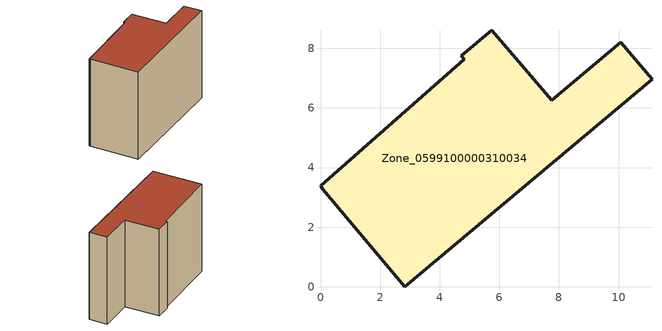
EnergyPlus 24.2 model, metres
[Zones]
Zone_0599100000310034
 floor ground (C_G): 0.07,3.27 0,3.39 4.82,7.63 4.72,7.75 5.74,8.61 7.76,6.26 10.07,8.21 11.12,6.97 2.83,0 z0
 wall outside (C_F): 2.83,0 11.12,6.97 10.07,8.21 7.76,6.26 5.74,8.61 4.72,7.75 4.82,7.63 0,3.39 0.07,3.27 2.83,0 z0:8.06
 roof outside (C_R): 0,3.39 0.07,3.27 2.83,0 11.12,6.97 10.07,8.21 7.76,6.26 5.74,8.61 4.72,7.75 4.82,7.63 z8.06
[BUILDING]
Pand.0599100000310034: North Axis=0; Terrain=City; Loads Convergence Tolerance Value=0.04; Temperature Convergence Tolerance Value=0.4; Solar Distribution=FullExterior; Maximum Number of Warmup Days=25; Minimum Number of Warmup Days=1
[Site:Location]
Rotterdam.The.Hague.AP_ZH_NLD Design_Conditions: Latitude=51.96; Longitude=4.45; Time Zone=1; Elevation=-4.5
[SITE:GROUNDTEMPERATURE:BUILDINGSURFACE]
18, 18, 18, 18, 18, 18, 18, 18, 18, 18, 18, 18
[MATERIAL] Thermal Absorptance=0.9; Solar Absorptance=0.7; Visible Absorptance=0.7
Name | Roughness | Thickness | Conductivity | Density | Specific Heat
G.TI.1946 | MediumSmooth | 0.15 | 1 | 540 | 1210
F.TI.1946 | Rough | 0.3 | 0.857143 | 1920 | 840
R.TI.1946 | MediumRough | 0.2 | 0.1 | 1500 | 1000
[CONSTRUCTION]
C_G: G.TI.1946
C_F: F.TI.1946
C_R: R.TI.1946
[ZONE]
Zone_0599100000310034: Type=1; Multiplier=1; Ceiling Height=Autocalculate; Volume=Autocalculate; Floor Area=autocalculate; Part of Total Floor Area=Yes
[ZONEINFILTRATION:DESIGNFLOWRATE]
Infil_Zone_0599100000310034: Zone or ZoneList or Space or SpaceList=Zone_0599100000310034; Schedule=AlwaysOn; Design Flow Rate Calculation Method=Flow/Area; Flow Rate per Floor Area=0.003; Constant Term Coefficient=1; Temperature Term Coefficient=0; Velocity Term Coefficient=0; Velocity Squared Term Coefficient=0
[HVACTEMPLATE:ZONE:IDEALLOADSAIRSYSTEM]
Zone_0599100000310034: Maximum Heating Supply Air Temperature=50; Minimum Cooling Supply Air Temperature=13; Maximum Heating Supply Air Humidity Ratio=0.0156; Minimum Cooling Supply Air Humidity Ratio=0.0077; Heating Limit=NoLimit; Cooling Limit=NoLimit; Dehumidification Control Type=ConstantSensibleHeatRatio; Cooling Sensible Heat Ratio=0.7; Dehumidification Setpoint=60; Humidification Control Type=None; Humidification Setpoint=30; Outdoor Air Method=None; Outdoor Air Flow Rate per Person=0.00944; Outdoor Air Flow Rate per Zone Floor Area=0; Outdoor Air Flow Rate per Zone=0; Demand Controlled Ventilation Type=None; Outdoor Air Economizer Type=NoEconomizer; Heat Recovery Type=None; Sensible Heat Recovery Effectiveness=0.7; Latent Heat Recovery Effectiveness=0.65
[ZONECONTROL:THERMOSTAT]
ThermostatControl_Zone_0599100000310034: Zone or ZoneList=Zone_0599100000310034; Control Type Schedule=DualSetpointControlType; Control 1=Thermostat_Zone_0599100000310034; Temperature Difference Between Cutout And Setpoint=0
[THERMOSTATSETPOINT:DUALSETPOINT]
Thermostat_Zone_0599100000310034: Heating Setpoint Temperature Schedule=HeatingSetpoint_Zone_0599100000310034; Cooling Setpoint Temperature Schedule=CoolingSetpoint_Zone_0599100000310034
[SCHEDULE:COMPACT]
HeatingSetpoint_Zone_0599100000310034: Through: 12/31, For: AllDays, Until: 24:00, 21
CoolingSetpoint_Zone_0599100000310034: Through: 12/31, For: AllDays, Until: 24:00, 24
DualSetpointControlType: Through: 12/31, For: AllDays, Until: 24:00, 4
AlwaysOn: Through: 12/31, For: AllDays, Until: 24:00, 1
